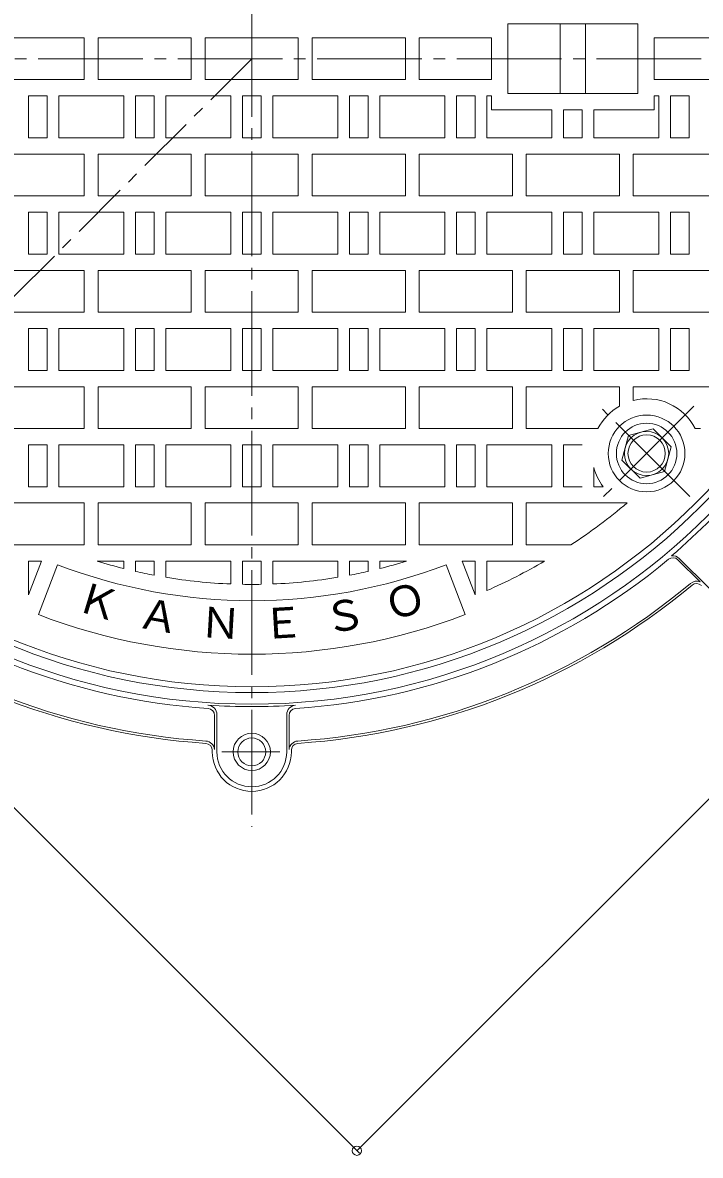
# Model space of a CAD drawing. Units: millimetres, scale not verified. Extents: x -907 to 922, y -708 to 631.
# Drawn here: x -505.5 to -214.2, y -185.5 to 301.5 of the extents above; entities that cross this region are included whole.
import ezdxf
from ezdxf.enums import TextEntityAlignment as Align

# ---------------------------------------------------------------- set-up
doc = ezdxf.new("R2010")
doc.units = ezdxf.units.MM
doc.header["$LTSCALE"] = 5
doc.header["$PDMODE"] = 32
doc.header["$PDSIZE"] = 4
doc.linetypes.add('CHAIN1', pattern=[8, 5, -1, 1, -1])
doc.linetypes.add('CHAIN2', pattern=[12, 9, -1, 1, -1])
for name, color, linetype, lineweight in [('0-1_躯体', 2, 'Continuous', 18), ('0-2_仕上', 3, 'Continuous', 18), ('0-3_建具', 4, 'Continuous', 18), ('0-4_その他', 7, 'Continuous', 18), ('0-5_寸法', 7, 'Continuous', 18)]:
    doc.layers.add(name, color=color, linetype=linetype, lineweight=lineweight)
doc.layers.add('0-F', color=7, linetype='Continuous')
doc.styles.add('ＭＳ ゴシック', font='')
doc.styles.get('ＭＳ ゴシック').set_extended_font_data('MS Gothic')

msp = doc.modelspace()

# ---------------------------------------------------------------- linework, layer by layer
at = {"layer": '0-1_躯体'}
for p, q in [((-223.853, 70.553), (-214.322, 61.023)), ((-223.287, 71.119), (-210.433, 58.265)), ((-423.009, -11.076), (-423.009, 3.592)), ((-422.009, -12.047), (-422.009, 3.997)), ((-392.009, -12.047), (-392.009, 4.01)), ((-391.009, -11.076), (-391.009, 3.592)), ((-424.009, -11.375), (-424.009, -12.047)), ((-390.009, -11.375), (-390.009, -12.047))]:
    msp.add_line(p, q, dxfattribs=at)
at = {"layer": '0-1_躯体', "linetype": 'CHAIN1'}
msp.add_line((-419.929, -12.047), (-394.089, -12.047), dxfattribs=at)
at = {"layer": '0-1_躯体'}
for centre, radius in [((-407.009, 285.953), 277.5), ((-407.009, 285.953), 272.5), ((-407.009, -12.047), 8), ((-407.009, -12.047), 6)]:
    msp.add_circle(centre, radius, dxfattribs=at)
for centre, radius, start, end in [((-442.364, 321.309), 329.583, 310.89753, 319.10251), ((-407.009, 285.953), 280, 230.23066, 266.15039), ((-407.009, 285.953), 280, 273.84961, 309.76934), ((-225.974, 68.432), 3, 45, 129.76934), ((-225.974, 68.432), 3.8, 45, 99.22818), ((-407.009, 285.953), 295, 230.10184, 266.15175), ((-407.009, 285.953), 294, 230.10184, 266.15175), ((-407.009, 285.953), 294, 273.84608, 309.89816), ((-407.009, 285.953), 295, 273.84825, 309.89816), ((-215.864, 57.332), 4, 67.32806, 129.89816), ((-215.864, 57.332), 3, 45.00662, 129.89816), ((-407.009, 335.953), 328.5, 266.69251, 266.72417), ((-426.009, 3.592), 3, 0, 86.15039), ((-426.009, 3.997), 4, 359.99997, 86.72417), ((-407.009, 335.953), 328.5, 266.72417, 273.27583), ((-388.009, 3.997), 4, 93.27583, 179.81297), ((-388.009, 3.592), 3, 93.84961, 180), ((-427.009, -11.375), 3, 0, 86.15175), ((-426.997, -11.376), 4, 4.30129, 86.15392), ((-387.02, -11.376), 4, 93.84608, 175.69871), ((-387.009, -11.375), 3, 93.84825, 180), ((-407.009, -12.047), 17, 180, 0), ((-407.009, -12.047), 15, 180, 0)]:
    msp.add_arc(centre, radius, start, end, dxfattribs=at)
at = {"layer": '0-2_仕上', "linetype": 'CHAIN2'}
for p, q in [((-407.009, 606.026), (-407.009, -44.259)), ((-738.872, 285.953), (-85.073, 285.953)), ((-216.951, 136.599), (-257.405, 96.146)), ((-218.762, 97.707), (-256.29, 135.235))]:
    msp.add_line(p, q, dxfattribs=at)
at = {"layer": '0-2_仕上'}
for p, q in [((-241.009, 300.953), (-297.009, 300.953)), ((-297.009, 270.953), (-297.009, 300.953)), ((-274.509, 300.953), (-274.509, 270.953)), ((-263.509, 300.953), (-263.509, 270.953)), ((-241.009, 300.953), (-241.009, 270.953)), ((-510.009, 294.953), (-479.009, 294.953)), ((-479.009, 294.953), (-479.009, 276.953)), ((-473.009, 294.953), (-433.009, 294.953)), ((-473.009, 294.953), (-473.009, 276.953)), ((-433.009, 294.953), (-433.009, 276.953)), ((-427.009, 294.953), (-387.009, 294.953)), ((-427.009, 294.953), (-427.009, 276.953)), ((-387.009, 294.953), (-387.009, 276.953)), ((-341.009, 294.953), (-381.009, 294.953)), ((-381.009, 294.953), (-381.009, 276.953)), ((-341.009, 294.953), (-341.009, 276.953)), ((-304.009, 294.953), (-335.009, 294.953)), ((-335.009, 294.953), (-335.009, 276.953)), ((-304.009, 294.953), (-304.009, 276.953)), ((-203.008, 294.953), (-234.009, 294.953)), ((-234.009, 276.953), (-234.009, 294.953)), ((-510.009, 276.953), (-479.009, 276.953)), ((-473.009, 276.953), (-433.009, 276.953)), ((-427.009, 276.953), (-387.009, 276.953)), ((-341.009, 276.953), (-381.009, 276.953)), ((-304.009, 276.953), (-335.009, 276.953)), ((-203.008, 276.953), (-234.009, 276.953)), ((-503.008, 251.953), (-503.008, 269.953)), ((-503.008, 269.953), (-495.009, 269.953)), ((-495.009, 251.953), (-495.009, 269.953)), ((-490.008, 251.953), (-490.008, 269.953)), ((-490.008, 269.953), (-462.009, 269.953)), ((-462.009, 251.953), (-462.009, 269.953)), ((-457.009, 251.953), (-457.009, 269.953)), ((-457.009, 269.953), (-449.009, 269.953)), ((-449.009, 251.953), (-449.009, 269.953)), ((-444.009, 251.953), (-444.009, 269.953)), ((-416.009, 269.953), (-444.009, 269.953)), ((-416.009, 251.953), (-416.009, 269.953)), ((-411.009, 251.953), (-411.009, 269.953)), ((-403.009, 269.953), (-411.009, 269.953)), ((-403.009, 251.953), (-403.009, 269.953)), ((-398.009, 251.953), (-398.009, 269.953)), ((-370.009, 269.953), (-398.009, 269.953)), ((-370.009, 251.953), (-370.009, 269.953)), ((-365.009, 251.953), (-365.009, 269.953)), ((-357.009, 269.953), (-365.009, 269.953)), ((-357.009, 251.953), (-357.009, 269.953)), ((-352.009, 251.953), (-352.009, 269.953)), ((-324.009, 269.953), (-352.009, 269.953)), ((-324.009, 251.953), (-324.009, 269.953)), ((-319.009, 251.953), (-319.009, 269.953)), ((-311.009, 269.953), (-319.009, 269.953)), ((-311.009, 251.953), (-311.009, 269.953)), ((-306.009, 251.953), (-306.009, 269.953)), ((-241.009, 270.953), (-297.009, 270.953)), ((-234.009, 263.954), (-234.009, 269.953)), ((-234.009, 269.953), (-232.009, 269.953)), ((-232.009, 251.953), (-232.009, 269.953)), ((-227.009, 251.953), (-227.009, 269.953)), ((-227.009, 269.953), (-219.009, 269.953)), ((-219.009, 251.953), (-219.009, 269.953)), ((-278.009, 263.954), (-304.009, 263.954)), ((-278.009, 251.953), (-278.009, 263.954)), ((-273.009, 251.953), (-273.009, 263.954)), ((-265.009, 263.954), (-273.009, 263.954)), ((-265.009, 251.953), (-265.009, 263.954)), ((-260.009, 251.953), (-260.009, 263.954)), ((-234.009, 263.954), (-260.009, 263.954)), ((-503.008, 251.953), (-495.009, 251.953)), ((-490.008, 251.953), (-462.009, 251.953)), ((-457.009, 251.953), (-449.009, 251.953)), ((-444.009, 251.953), (-416.009, 251.953)), ((-411.009, 251.953), (-407.009, 251.953)), ((-403.009, 251.953), (-407.009, 251.953)), ((-370.009, 251.953), (-398.009, 251.953)), ((-357.009, 251.953), (-365.009, 251.953)), ((-324.009, 251.953), (-352.009, 251.953)), ((-311.009, 251.953), (-319.009, 251.953)), ((-278.009, 251.953), (-306.009, 251.953)), ((-265.009, 251.953), (-273.009, 251.953)), ((-232.009, 251.953), (-260.009, 251.953)), ((-219.009, 251.953), (-227.009, 251.953)), ((-519.009, 244.953), (-479.009, 244.953)), ((-479.009, 226.953), (-479.009, 244.953)), ((-473.009, 244.953), (-433.009, 244.953)), ((-473.009, 226.953), (-473.009, 244.953)), ((-427.009, 244.953), (-387.009, 244.953)), ((-427.009, 226.953), (-427.009, 244.953)), ((-387.009, 226.953), (-387.009, 244.953)), ((-341.009, 244.953), (-381.009, 244.953)), ((-341.009, 226.953), (-341.009, 244.953)), ((-295.009, 244.953), (-335.009, 244.953)), ((-335.009, 226.953), (-335.009, 244.953)), ((-295.009, 226.953), (-295.009, 244.953)), ((-249.009, 244.953), (-289.009, 244.953)), ((-249.009, 226.953), (-249.009, 244.953)), ((-203.008, 244.953), (-243.009, 244.953)), ((-519.009, 226.953), (-479.009, 226.953)), ((-427.009, 226.953), (-387.009, 226.953)), ((-295.009, 226.953), (-335.009, 226.953)), ((-503.009, 201.953), (-503.009, 219.953)), ((-503.009, 219.953), (-495.008, 219.953)), ((-495.008, 201.953), (-495.008, 219.953)), ((-490.008, 201.953), (-490.008, 219.953)), ((-490.008, 219.953), (-462.009, 219.953)), ((-462.009, 201.953), (-462.009, 219.953)), ((-457.009, 201.953), (-457.009, 219.953)), ((-457.009, 219.953), (-449.009, 219.953)), ((-449.009, 201.953), (-449.009, 219.953)), ((-444.009, 201.953), (-444.009, 219.953)), ((-416.009, 219.953), (-444.009, 219.953)), ((-416.009, 201.953), (-416.009, 219.953)), ((-411.009, 201.953), (-411.009, 219.953)), ((-403.009, 219.953), (-411.009, 219.953)), ((-403.009, 201.953), (-403.009, 219.953)), ((-398.009, 201.953), (-398.009, 219.953)), ((-370.009, 219.953), (-398.009, 219.953)), ((-370.009, 201.953), (-370.009, 219.953)), ((-365.009, 201.953), (-365.009, 219.953)), ((-357.009, 219.953), (-365.009, 219.953)), ((-357.009, 201.953), (-357.009, 219.953)), ((-352.009, 201.953), (-352.009, 219.953)), ((-324.009, 219.953), (-352.009, 219.953)), ((-324.009, 201.953), (-324.009, 219.953)), ((-319.009, 201.953), (-319.009, 219.953)), ((-311.009, 219.953), (-319.009, 219.953)), ((-311.009, 201.953), (-311.009, 219.953)), ((-306.009, 201.953), (-306.009, 219.953)), ((-278.009, 219.953), (-306.009, 219.953)), ((-278.009, 201.953), (-278.009, 219.953)), ((-273.009, 201.953), (-273.009, 219.953)), ((-265.009, 219.953), (-273.009, 219.953)), ((-265.009, 201.953), (-265.009, 219.953)), ((-260.009, 201.953), (-260.009, 219.953)), ((-232.009, 219.953), (-260.009, 219.953)), ((-232.009, 201.953), (-232.009, 219.953)), ((-227.009, 201.953), (-227.009, 219.953)), ((-219.009, 219.953), (-227.009, 219.953)), ((-219.009, 201.953), (-219.009, 219.953)), ((-503.009, 201.953), (-495.008, 201.953)), ((-490.008, 201.953), (-462.009, 201.953)), ((-457.009, 201.953), (-449.009, 201.953)), ((-444.009, 201.953), (-416.009, 201.953)), ((-411.009, 201.953), (-407.009, 201.953)), ((-403.009, 201.953), (-407.009, 201.953)), ((-370.009, 201.953), (-398.009, 201.953)), ((-357.009, 201.953), (-365.009, 201.953)), ((-324.009, 201.953), (-352.009, 201.953)), ((-311.009, 201.953), (-319.009, 201.953)), ((-278.009, 201.953), (-306.009, 201.953)), ((-265.009, 201.953), (-273.009, 201.953)), ((-232.009, 201.953), (-260.009, 201.953)), ((-219.009, 201.953), (-227.009, 201.953)), ((-519.009, 194.953), (-479.009, 194.953)), ((-473.009, 194.953), (-433.009, 194.953)), ((-473.009, 176.953), (-473.009, 194.953)), ((-427.009, 194.953), (-407.009, 194.953)), ((-427.009, 176.953), (-427.009, 194.953)), ((-387.009, 194.953), (-407.009, 194.953)), ((-387.009, 176.953), (-387.009, 194.953)), ((-341.009, 194.953), (-381.009, 194.953)), ((-341.009, 176.953), (-341.009, 194.953)), ((-295.009, 194.953), (-335.009, 194.953)), ((-295.009, 176.953), (-295.009, 194.953)), ((-249.009, 194.953), (-289.009, 194.953)), ((-249.009, 176.953), (-249.009, 194.953)), ((-203.008, 194.953), (-243.009, 194.953)), ((-427.009, 176.953), (-407.009, 176.953)), ((-387.009, 176.953), (-407.009, 176.953)), ((-503.009, 151.953), (-503.009, 169.953)), ((-503.009, 169.953), (-495.008, 169.953)), ((-495.008, 151.953), (-495.008, 169.953)), ((-490.008, 151.953), (-490.008, 169.953)), ((-490.008, 169.953), (-462.009, 169.953)), ((-462.009, 151.953), (-462.009, 169.953)), ((-457.009, 151.953), (-457.009, 169.953)), ((-457.009, 169.953), (-449.009, 169.953)), ((-449.009, 151.953), (-449.009, 169.953)), ((-444.009, 151.953), (-444.009, 169.953)), ((-444.009, 169.953), (-416.009, 169.953)), ((-416.009, 151.953), (-416.009, 169.953)), ((-411.009, 151.953), (-411.009, 169.953)), ((-411.009, 169.953), (-407.009, 169.953)), ((-403.009, 169.953), (-407.009, 169.953)), ((-403.009, 151.953), (-403.009, 169.953)), ((-398.009, 151.953), (-398.009, 169.953)), ((-370.009, 169.953), (-398.009, 169.953)), ((-370.009, 151.953), (-370.009, 169.953)), ((-365.009, 151.953), (-365.009, 169.953)), ((-357.009, 169.953), (-365.009, 169.953)), ((-357.009, 151.953), (-357.009, 169.953)), ((-352.009, 151.953), (-352.009, 169.953)), ((-324.009, 169.953), (-352.009, 169.953)), ((-324.009, 151.953), (-324.009, 169.953)), ((-319.009, 151.953), (-319.009, 169.953)), ((-311.009, 169.953), (-319.009, 169.953)), ((-311.009, 151.953), (-311.009, 169.953)), ((-306.009, 151.953), (-306.009, 169.953)), ((-278.009, 169.953), (-306.009, 169.953)), ((-278.009, 151.953), (-278.009, 169.953)), ((-273.009, 151.953), (-273.009, 169.953)), ((-265.009, 169.953), (-273.009, 169.953)), ((-265.009, 151.953), (-265.009, 169.953)), ((-260.009, 151.953), (-260.009, 169.953)), ((-232.009, 169.953), (-260.009, 169.953)), ((-232.009, 151.953), (-232.009, 169.953)), ((-227.009, 151.953), (-227.009, 169.953)), ((-219.009, 169.953), (-227.009, 169.953)), ((-219.009, 151.953), (-219.009, 169.953)), ((-503.009, 151.953), (-495.008, 151.953)), ((-490.008, 151.953), (-462.009, 151.953)), ((-457.009, 151.953), (-449.009, 151.953)), ((-444.009, 151.953), (-416.009, 151.953)), ((-411.009, 151.953), (-407.009, 151.953)), ((-403.009, 151.953), (-407.009, 151.953)), ((-370.009, 151.953), (-398.009, 151.953)), ((-357.009, 151.953), (-365.009, 151.953)), ((-324.009, 151.953), (-352.009, 151.953)), ((-311.009, 151.953), (-319.009, 151.953)), ((-278.009, 151.953), (-306.009, 151.953)), ((-265.009, 151.953), (-273.009, 151.953)), ((-232.009, 151.953), (-260.009, 151.953)), ((-219.009, 151.953), (-227.009, 151.953)), ((-519.009, 144.953), (-479.009, 144.953)), ((-473.009, 144.953), (-433.009, 144.953)), ((-473.009, 126.953), (-473.009, 144.953)), ((-427.009, 144.953), (-407.009, 144.953)), ((-427.009, 126.953), (-427.009, 144.953)), ((-387.009, 144.953), (-407.009, 144.953)), ((-387.009, 126.953), (-387.009, 144.953)), ((-341.009, 144.953), (-381.009, 144.953)), ((-341.009, 126.953), (-341.009, 144.953)), ((-295.009, 144.953), (-335.009, 144.953)), ((-295.009, 126.953), (-295.009, 144.953)), ((-249.009, 144.953), (-289.009, 144.953)), ((-289.009, 126.953), (-289.009, 144.953)), ((-249.009, 136.625), (-249.009, 144.953)), ((-203.008, 144.953), (-243.009, 144.953)), ((-243.009, 139.045), (-243.009, 144.953)), ((-427.009, 126.953), (-407.009, 126.953)), ((-387.009, 126.953), (-407.009, 126.953)), ((-258.223, 126.953), (-289.009, 126.953)), ((-214.087, 126.953), (-216.383, 126.953)), ((-503.009, 101.952), (-503.009, 119.953)), ((-503.009, 119.953), (-495.008, 119.953)), ((-495.008, 101.952), (-495.008, 119.953)), ((-490.008, 101.952), (-490.008, 119.953)), ((-490.008, 119.953), (-462.009, 119.953)), ((-462.009, 101.952), (-462.009, 119.953)), ((-457.009, 101.952), (-457.009, 119.953)), ((-457.009, 119.953), (-449.009, 119.953)), ((-449.009, 101.952), (-449.009, 119.953)), ((-444.009, 101.952), (-444.009, 119.953)), ((-444.009, 119.953), (-416.009, 119.953)), ((-416.009, 101.952), (-416.009, 119.953)), ((-411.009, 101.952), (-411.009, 119.953)), ((-411.009, 119.953), (-407.009, 119.953)), ((-403.009, 119.953), (-407.009, 119.953)), ((-403.009, 101.952), (-403.009, 119.953)), ((-398.009, 101.952), (-398.009, 119.953)), ((-370.009, 119.953), (-398.009, 119.953)), ((-370.009, 101.952), (-370.009, 119.953)), ((-365.009, 101.952), (-365.009, 119.953)), ((-357.009, 119.953), (-365.009, 119.953)), ((-357.009, 101.952), (-357.009, 119.953)), ((-352.009, 101.952), (-352.009, 119.953)), ((-324.009, 119.953), (-352.009, 119.953)), ((-324.009, 101.952), (-324.009, 119.953)), ((-319.009, 101.952), (-319.009, 119.953)), ((-311.009, 119.953), (-319.009, 119.953)), ((-311.009, 101.952), (-311.009, 119.953)), ((-306.009, 101.952), (-306.009, 119.953)), ((-278.009, 119.953), (-306.009, 119.953)), ((-278.009, 101.952), (-278.009, 119.953)), ((-273.009, 101.952), (-273.009, 119.953)), ((-265.009, 119.953), (-273.009, 119.953)), ((-260.009, 101.952), (-260.009, 110.19)), ((-503.009, 101.952), (-495.008, 101.952)), ((-490.008, 101.952), (-462.009, 101.952)), ((-457.009, 101.952), (-449.009, 101.952)), ((-444.009, 101.952), (-416.009, 101.952)), ((-411.009, 101.952), (-407.009, 101.952)), ((-403.009, 101.952), (-407.009, 101.952)), ((-370.009, 101.952), (-398.009, 101.952)), ((-357.009, 101.952), (-365.009, 101.952)), ((-324.009, 101.952), (-352.009, 101.952)), ((-311.009, 101.952), (-319.009, 101.952)), ((-278.009, 101.952), (-306.009, 101.952)), ((-265.009, 101.952), (-273.009, 101.952)), ((-260.009, 101.952), (-255.955, 101.952)), ((-519.009, 94.952), (-479.009, 94.952)), ((-473.009, 94.952), (-433.009, 94.952)), ((-473.009, 76.952), (-473.009, 94.952)), ((-427.009, 94.952), (-407.009, 94.952)), ((-427.009, 76.952), (-427.009, 94.952)), ((-387.009, 94.952), (-407.009, 94.952)), ((-387.009, 76.952), (-387.009, 94.952)), ((-341.009, 94.952), (-381.009, 94.952)), ((-341.009, 76.952), (-341.009, 94.952)), ((-295.009, 94.952), (-335.009, 94.952)), ((-295.009, 76.952), (-295.009, 94.952)), ((-289.009, 76.952), (-289.009, 94.952)), ((-245.706, 94.952), (-289.009, 94.952)), ((-427.009, 76.952), (-407.009, 76.952)), ((-387.009, 76.952), (-407.009, 76.952)), ((-269.828, 76.952), (-289.009, 76.952)), ((-503.009, 69.952), (-497.422, 69.952)), ((-503.009, 55.399), (-503.009, 69.952)), ((-503.009, 55.399), (-497.422, 69.952)), ((-498.751, 46.957), (-490.509, 68.429)), ((-473.488, 69.952), (-462.009, 69.952)), ((-462.009, 66.748), (-462.009, 69.952)), ((-457.009, 69.952), (-449.009, 69.952)), ((-457.009, 65.554), (-457.009, 69.952)), ((-449.009, 63.89), (-449.009, 69.952)), ((-444.009, 69.952), (-416.009, 69.952)), ((-444.009, 63.003), (-444.009, 69.952)), ((-416.009, 60.133), (-416.009, 69.952)), ((-411.009, 69.952), (-407.009, 69.952)), ((-411.009, 59.989), (-411.009, 69.952)), ((-403.009, 69.952), (-407.009, 69.952)), ((-403.009, 59.989), (-403.009, 69.952)), ((-370.009, 69.952), (-398.009, 69.952)), ((-398.009, 60.133), (-398.009, 69.952)), ((-370.009, 63.003), (-370.009, 69.952)), ((-357.009, 69.952), (-365.009, 69.952)), ((-365.009, 63.89), (-365.009, 69.952)), ((-357.009, 65.554), (-357.009, 69.952)), ((-352.009, 66.748), (-352.009, 69.952)), ((-340.53, 69.952), (-352.009, 69.952)), ((-315.266, 46.957), (-323.509, 68.429)), ((-311.009, 69.952), (-316.596, 69.952)), ((-311.009, 55.399), (-316.596, 69.952)), ((-311.009, 55.399), (-311.009, 69.952)), ((-306.009, 57.263), (-306.009, 69.952)), ((-281.138, 69.952), (-306.009, 69.952))]:
    msp.add_line(p, q, dxfattribs=at)
for points in [[(-304.009, 263.953), (-304.009, 269.953), (-306.009, 269.953)], [(-473.009, 226.953), (-433.009, 226.953), (-433.009, 244.953)], [(-341.009, 226.953), (-381.009, 226.953), (-381.009, 244.953)], [(-249.009, 226.953), (-289.009, 226.953), (-289.009, 244.953)], [(-203.008, 226.953), (-243.009, 226.953), (-243.009, 244.953)], [(-519.009, 176.953), (-479.009, 176.953), (-479.009, 194.953)], [(-473.009, 176.953), (-433.009, 176.953), (-433.009, 194.953)], [(-341.009, 176.953), (-381.009, 176.953), (-381.009, 194.953)], [(-295.009, 176.953), (-335.009, 176.953), (-335.009, 194.953)], [(-249.009, 176.953), (-289.009, 176.953), (-289.009, 194.953)], [(-203.008, 176.953), (-243.009, 176.953), (-243.009, 194.953)], [(-519.009, 126.953), (-479.009, 126.953), (-479.009, 144.953)], [(-473.009, 126.953), (-433.009, 126.953), (-433.009, 144.953)], [(-341.009, 126.953), (-381.009, 126.953), (-381.009, 144.953)], [(-295.009, 126.953), (-335.009, 126.953), (-335.009, 144.953)], [(-519.009, 76.952), (-479.009, 76.952), (-479.009, 94.952)], [(-473.009, 76.952), (-433.009, 76.952), (-433.009, 94.952)], [(-341.009, 76.952), (-381.009, 76.952), (-381.009, 94.952)], [(-295.009, 76.952), (-335.009, 76.952), (-335.009, 94.952)]]:
    msp.add_lwpolyline(points, dxfattribs=at)
for centre, radius in [((-407.009, 285.953), 270), ((-237.303, 116.248), 16.5)]:
    msp.add_circle(centre, radius, dxfattribs=at)
for centre, radius, start, end in [((-237.303, 116.248), 23.5, 119.87459, 152.90131), ((-237.303, 116.248), 23.5, 27.09861, 104.0509), ((-237.303, 116.248), 23.5, 194.93736, 217.46756), ((-407.009, 285.953), 250, 303.27943, 310.18157), ((-407.009, 285.953), 233, 249, 291.00002), ((-407.009, 285.953), 226, 252.89305, 255.91493), ((-407.009, 285.953), 226, 284.08507, 287.10695), ((-407.009, 285.953), 250, 293.82841, 300.23076), ((-407.009, 285.953), 226, 257.21822, 259.28987), ((-407.009, 285.953), 226, 280.71013, 282.78178), ((-407.009, 285.953), 226, 260.57732, 267.71771), ((-407.009, 285.953), 226, 268.98587, 271.01413), ((-407.009, 285.953), 226, 272.28229, 279.42268), ((-407.009, 285.953), 256, 249, 291)]:
    msp.add_arc(centre, radius, start, end, dxfattribs=at)
at = {"layer": '0-3_建具', "color": 2}
msp.add_lwpolyline([(-240.142, 105.652), (-229.546, 108.491), (-226.707, 119.087), (-234.464, 126.844), (-245.06, 124.004), (-247.899, 113.408)], close=True, dxfattribs=at)
at = {"layer": '0-3_建具'}
msp.add_circle((-237.303, 116.248), 13, dxfattribs=at)
at = {"layer": '0-3_建具', "color": 2}
for radius in [9.5, 8]:
    msp.add_circle((-237.303, 116.248), radius, dxfattribs=at)
at = {"layer": '0-4_その他'}
for p, q in [((-361.822, -183.497), (62.442, 240.766)), ((-360.761, -184.558), (-612.07, 66.75))]:
    msp.add_line(p, q, dxfattribs=at)
msp.add_point((-361.822, -183.497), dxfattribs=at)
at = {"layer": '0-5_寸法', "color": 4, "linetype": 'CHAIN1'}
msp.add_line((-407.009, 285.953), (-660.901, 32.061), dxfattribs=at)

# ---------------------------------------------------------------- texts
at = {"layer": '0-F', "style": 'ＭＳ ゴシック'}
for s, rotation, p in [('Ｋ', 343.166, (-484.561, 45.204)), ('Ｏ', 16.834, (-346.685, 40.209)), ('Ｓ', 10.1, (-374.112, 34.683)), ('Ａ', 349.9, (-457.605, 37.708)), ('Ｎ', 356.633, (-429.958, 33.424)), ('Ｅ', 3.367, (-401.998, 32.41))]:
    msp.add_text(s, height=13.2, rotation=rotation, dxfattribs=at).set_placement(p, align=Align.BOTTOM_LEFT)

doc.saveas('drawing.dxf')
